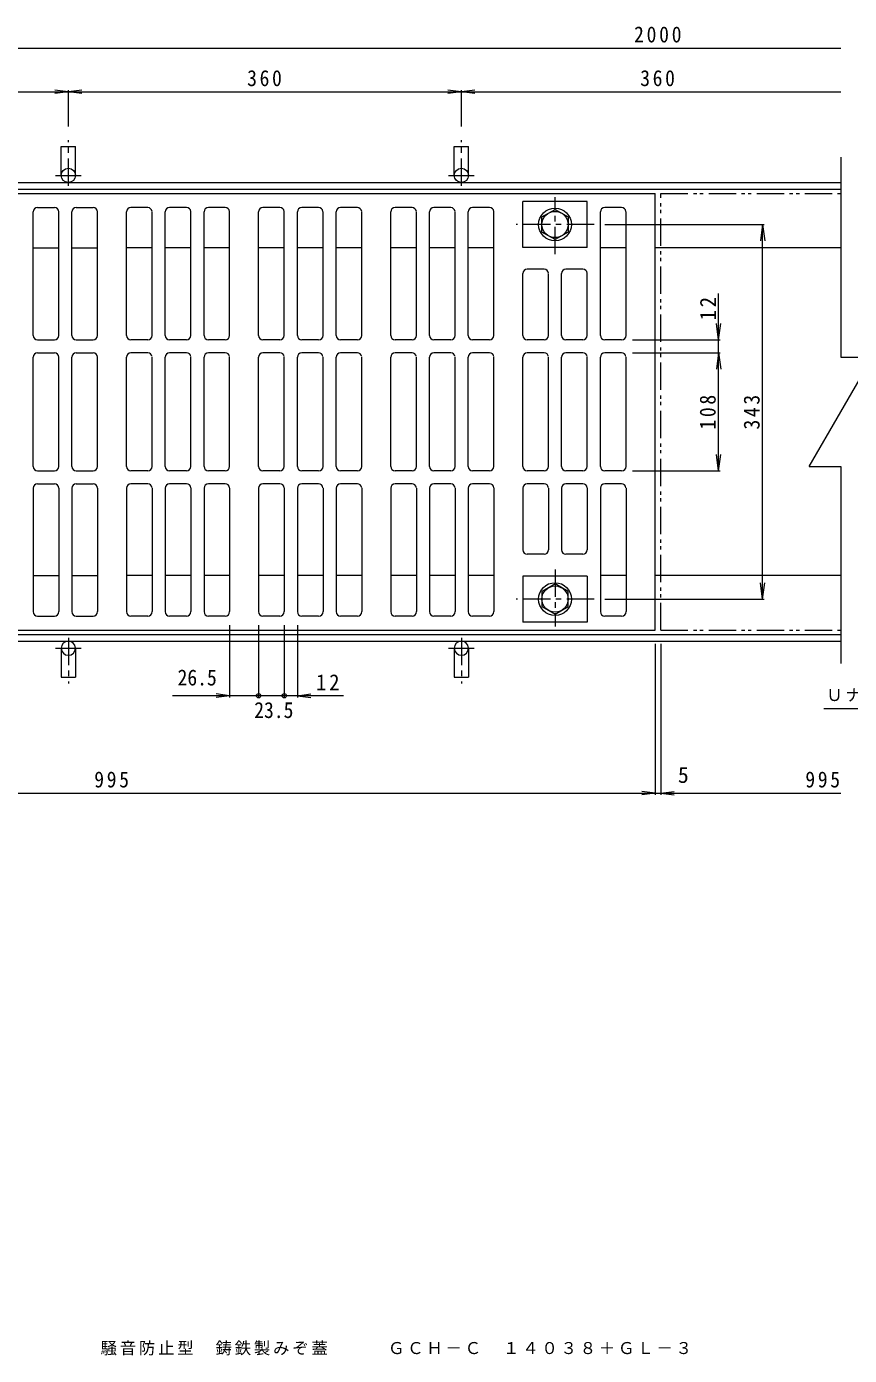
# Model space of a CAD drawing. Units: millimetres, scale not verified. Extents: x -920 to 922, y -674 to 594.
# Drawn here: x -454 to 300, y -674 to 542 of the extents above; entities that cross this region are included whole.
import ezdxf
from ezdxf.enums import TextEntityAlignment as Align

# ---------------------------------------------------------------- set-up
doc = ezdxf.new("R2010")
doc.units = ezdxf.units.MM
doc.header["$LTSCALE"] = 5
doc.header["$PDMODE"] = 32
doc.header["$PDSIZE"] = 4
doc.linetypes.add('CHAIN1', pattern=[8, 5, -1, 1, -1])
doc.linetypes.add('DOUBLE_CHAIN1', pattern=[8.8, 5, -1, 0.6, -0.6, 0.6, -1])
for name, color, linetype, lineweight in [('0-0_通り芯', 3, 'Continuous', 13), ('0-2_本体（蓋）', 6, 'Continuous', 13), ('0-3_受枠', 4, 'Continuous', 13), ('0-4_寸法', 7, 'Continuous', 13), ('0-5_文字', 7, 'Continuous', 13), ('0-A', 2, 'Continuous', 13)]:
    doc.layers.add(name, color=color, linetype=linetype, lineweight=lineweight)
doc.layers.add('F-3_F-3ﾚｲﾔ', color=7, linetype='Continuous')
doc.styles.add('ＭＳ ゴシック', font='')
doc.styles.get('ＭＳ ゴシック').set_extended_font_data('MS Gothic')

msp = doc.modelspace()

# ---------------------------------------------------------------- linework, layer by layer
at = {"layer": '0-0_通り芯', "color": 2}
for p, q in [((292.223, 422.773), (292.223, 239.758)), ((263.356, 139.758), (321.091, 239.758)), ((292.223, 239.758), (321.091, 239.758)), ((263.356, 139.758), (292.223, 139.758)), ((292.223, 139.758), (292.223, -40.766))]:
    msp.add_line(p, q, dxfattribs=at)
at = {"layer": '0-0_通り芯'}
for p, q in [((122.223, -10.242), (122.223, 389.758)), ((0.973, 340.258), (0.973, 382.258)), ((59.973, 382.258), (0.973, 382.258)), ((59.973, 340.258), (59.973, 382.258)), ((-447.527, 259.758), (-447.527, 372.758)), ((-443.527, 376.758), (-428.027, 376.758)), ((-424.027, 259.758), (-424.027, 372.758)), ((-412.027, 259.758), (-412.027, 372.758)), ((-408.027, 376.758), (-392.527, 376.758)), ((-388.527, 259.758), (-388.527, 372.758)), ((-362.027, 259.758), (-362.027, 372.758)), ((-342.527, 376.758), (-358.027, 376.758)), ((-338.527, 259.758), (-338.527, 372.758)), ((-326.527, 259.758), (-326.527, 372.758)), ((-307.027, 376.758), (-322.527, 376.758)), ((-303.027, 259.758), (-303.027, 372.758)), ((-291.027, 259.758), (-291.027, 372.758)), ((-271.527, 376.758), (-287.027, 376.758)), ((-267.527, 259.758), (-267.527, 372.758)), ((-241.027, 259.758), (-241.027, 372.758)), ((-221.527, 376.758), (-237.027, 376.758)), ((-217.527, 259.758), (-217.527, 372.758)), ((-205.527, 259.758), (-205.527, 372.758)), ((-186.027, 376.758), (-201.527, 376.758)), ((-182.027, 259.758), (-182.027, 372.758)), ((-170.027, 259.758), (-170.027, 372.758)), ((-150.527, 376.758), (-166.027, 376.758)), ((-146.527, 259.758), (-146.527, 372.758)), ((-120.027, 259.758), (-120.027, 372.758)), ((-100.527, 376.758), (-116.027, 376.758)), ((-96.527, 259.758), (-96.527, 372.758)), ((-84.527, 259.758), (-84.527, 372.758)), ((-65.027, 376.758), (-80.527, 376.758)), ((-61.027, 259.758), (-61.027, 372.758)), ((-49.027, 259.758), (-49.027, 372.758)), ((-29.527, 376.758), (-45.027, 376.758)), ((-25.527, 259.758), (-25.527, 372.758)), ((71.973, 259.758), (71.973, 372.758)), ((91.473, 376.758), (75.973, 376.758)), ((95.473, 259.758), (95.473, 372.758)), ((59.973, 340.258), (0.973, 340.258)), ((20.473, 320.258), (4.973, 320.258)), ((55.973, 320.258), (40.473, 320.258)), ((0.973, 259.758), (0.973, 316.258)), ((24.473, 259.758), (24.473, 316.258)), ((36.473, 259.758), (36.473, 316.258)), ((59.973, 259.758), (59.973, 316.258)), ((-443.527, 255.758), (-428.027, 255.758)), ((-408.027, 255.758), (-392.527, 255.758)), ((-342.527, 255.758), (-358.027, 255.758)), ((-307.027, 255.758), (-322.527, 255.758)), ((-271.527, 255.758), (-287.027, 255.758)), ((-221.527, 255.758), (-237.027, 255.758)), ((-186.027, 255.758), (-201.527, 255.758)), ((-150.527, 255.758), (-166.027, 255.758)), ((-100.527, 255.758), (-116.027, 255.758)), ((-65.027, 255.758), (-80.527, 255.758)), ((-29.527, 255.758), (-45.027, 255.758)), ((20.473, 255.758), (4.973, 255.758)), ((55.973, 255.758), (40.473, 255.758)), ((91.473, 255.758), (75.973, 255.758)), ((-443.527, 243.758), (-428.027, 243.758)), ((-408.027, 243.758), (-392.527, 243.758)), ((-342.527, 243.758), (-358.027, 243.758)), ((-307.027, 243.758), (-322.527, 243.758)), ((-271.527, 243.758), (-287.027, 243.758)), ((-221.527, 243.758), (-237.027, 243.758)), ((-186.027, 243.758), (-201.527, 243.758)), ((-150.527, 243.758), (-166.027, 243.758)), ((-100.527, 243.758), (-116.027, 243.758)), ((-65.027, 243.758), (-80.527, 243.758)), ((-29.527, 243.758), (-45.027, 243.758)), ((20.473, 243.758), (4.973, 243.758)), ((55.973, 243.758), (40.473, 243.758)), ((91.473, 243.758), (75.973, 243.758)), ((-447.527, 139.758), (-447.527, 239.758)), ((-424.027, 139.758), (-424.027, 239.758)), ((-412.027, 139.758), (-412.027, 239.758)), ((-388.527, 139.758), (-388.527, 239.758)), ((-362.027, 139.758), (-362.027, 239.758)), ((-338.527, 139.758), (-338.527, 239.758)), ((-326.527, 139.758), (-326.527, 239.758)), ((-303.027, 139.758), (-303.027, 239.758)), ((-291.027, 139.758), (-291.027, 239.758)), ((-267.527, 139.758), (-267.527, 239.758)), ((-241.027, 139.758), (-241.027, 239.758)), ((-217.527, 139.758), (-217.527, 239.758)), ((-205.527, 139.758), (-205.527, 239.758)), ((-182.027, 139.758), (-182.027, 239.758)), ((-170.027, 139.758), (-170.027, 239.758)), ((-146.527, 139.758), (-146.527, 239.758)), ((-120.027, 139.758), (-120.027, 239.758)), ((-96.527, 139.758), (-96.527, 239.758)), ((-84.527, 139.758), (-84.527, 239.758)), ((-61.027, 139.758), (-61.027, 239.758)), ((-49.027, 139.758), (-49.027, 239.758)), ((-25.527, 139.758), (-25.527, 239.758)), ((0.973, 139.758), (0.973, 239.758)), ((24.473, 139.758), (24.473, 239.758)), ((36.473, 139.758), (36.473, 239.758)), ((59.973, 139.758), (59.973, 239.758)), ((71.973, 139.758), (71.973, 239.758)), ((95.473, 139.758), (95.473, 239.758)), ((-443.527, 135.758), (-428.027, 135.758)), ((-408.027, 135.758), (-392.527, 135.758)), ((-342.527, 135.758), (-358.027, 135.758)), ((-307.027, 135.758), (-322.527, 135.758)), ((-271.527, 135.758), (-287.027, 135.758)), ((-221.527, 135.758), (-237.027, 135.758)), ((-186.027, 135.758), (-201.527, 135.758)), ((-150.527, 135.758), (-166.027, 135.758)), ((-100.527, 135.758), (-116.027, 135.758)), ((-65.027, 135.758), (-80.527, 135.758)), ((-29.527, 135.758), (-45.027, 135.758)), ((20.473, 135.758), (4.973, 135.758)), ((55.973, 135.758), (40.473, 135.758)), ((91.473, 135.758), (75.973, 135.758)), ((-443.527, 123.758), (-428.027, 123.758)), ((-408.027, 123.758), (-392.527, 123.758)), ((-342.527, 123.758), (-358.027, 123.758)), ((-307.027, 123.758), (-322.527, 123.758)), ((-271.527, 123.758), (-287.027, 123.758)), ((-221.527, 123.758), (-237.027, 123.758)), ((-186.027, 123.758), (-201.527, 123.758)), ((-150.527, 123.758), (-166.027, 123.758)), ((-100.527, 123.758), (-116.027, 123.758)), ((-65.027, 123.758), (-80.527, 123.758)), ((-29.527, 123.758), (-45.027, 123.758)), ((20.473, 123.758), (4.973, 123.758)), ((55.973, 123.758), (40.473, 123.758)), ((91.473, 123.758), (75.973, 123.758)), ((-447.527, 119.758), (-447.527, 6.758)), ((-424.027, 119.758), (-424.027, 6.758)), ((-412.027, 119.758), (-412.027, 6.758)), ((-388.527, 119.758), (-388.527, 6.758)), ((-362.027, 119.758), (-362.027, 6.758)), ((-338.527, 119.758), (-338.527, 6.758)), ((-326.527, 119.758), (-326.527, 6.758)), ((-303.027, 119.758), (-303.027, 6.758)), ((-291.027, 119.758), (-291.027, 6.758)), ((-267.527, 119.758), (-267.527, 6.758)), ((-241.027, 119.758), (-241.027, 6.758)), ((-217.527, 119.758), (-217.527, 6.758)), ((-205.527, 119.758), (-205.527, 6.758)), ((-182.027, 119.758), (-182.027, 6.758)), ((-170.027, 119.758), (-170.027, 6.758)), ((-146.527, 119.758), (-146.527, 6.758)), ((-120.027, 119.758), (-120.027, 6.758)), ((-96.527, 119.758), (-96.527, 6.758)), ((-84.527, 119.758), (-84.527, 6.758)), ((-61.027, 119.758), (-61.027, 6.758)), ((-49.027, 119.758), (-49.027, 6.758)), ((-25.527, 119.758), (-25.527, 6.758)), ((0.973, 119.758), (0.973, 63.258)), ((24.473, 119.758), (24.473, 63.258)), ((36.473, 119.758), (36.473, 63.258)), ((59.973, 119.758), (59.973, 63.258)), ((71.973, 119.758), (71.973, 6.758)), ((95.473, 119.758), (95.473, 6.758)), ((20.473, 59.258), (4.973, 59.258)), ((55.973, 59.258), (40.473, 59.258)), ((59.973, 39.258), (0.973, 39.258)), ((0.973, 39.258), (0.973, -2.742)), ((59.973, 39.258), (59.973, -2.742)), ((-443.527, 2.758), (-428.027, 2.758)), ((-408.027, 2.758), (-392.527, 2.758)), ((-342.527, 2.758), (-358.027, 2.758)), ((-307.027, 2.758), (-322.527, 2.758)), ((-271.527, 2.758), (-287.027, 2.758)), ((-221.527, 2.758), (-237.027, 2.758)), ((-186.027, 2.758), (-201.527, 2.758)), ((-150.527, 2.758), (-166.027, 2.758)), ((-100.527, 2.758), (-116.027, 2.758)), ((-65.027, 2.758), (-80.527, 2.758)), ((-29.527, 2.758), (-45.027, 2.758)), ((91.473, 2.758), (75.973, 2.758)), ((-872.777, -10.242), (122.223, -10.242)), ((59.973, -2.742), (0.973, -2.742))]:
    msp.add_line(p, q, dxfattribs=at)
at = {"layer": '0-0_通り芯', "linetype": 'DOUBLE_CHAIN1'}
for p, q in [((127.223, 389.758), (292.223, 389.758)), ((127.223, -10.242), (127.223, 389.758)), ((127.223, -10.242), (292.223, -10.242))]:
    msp.add_line(p, q, dxfattribs=at)
at = {"layer": '0-0_通り芯'}
msp.add_lwpolyline([(-872.777, -10.242), (-872.777, 389.758), (122.223, 389.758)], dxfattribs=at)
for centre, start, end in [((-443.527, 372.758), 90, 180), ((-428.027, 372.758), 0, 90), ((-408.027, 372.758), 90, 180), ((-392.527, 372.758), 0, 90), ((-358.027, 372.758), 90, 180), ((-342.527, 372.758), 7.01646, 90), ((-322.527, 372.758), 90, 180), ((-307.027, 372.758), 7.01646, 90), ((-287.027, 372.758), 90, 180), ((-271.527, 372.758), 7.01646, 90), ((-237.027, 372.758), 90, 180), ((-221.527, 372.758), 7.01646, 90), ((-201.527, 372.758), 90, 180), ((-186.027, 372.758), 7.01646, 90), ((-166.027, 372.758), 90, 180), ((-150.527, 372.758), 7.01646, 90), ((-116.027, 372.758), 90, 180), ((-100.527, 372.758), 7.01646, 90), ((-80.527, 372.758), 90, 180), ((-65.027, 372.758), 7.01646, 90), ((-45.027, 372.758), 90, 180), ((-29.527, 372.758), 7.01646, 90), ((75.973, 372.758), 90, 180), ((91.473, 372.758), 7.01646, 90), ((4.973, 316.258), 90, 180), ((20.473, 316.258), 7.01646, 90), ((40.473, 316.258), 90, 180), ((55.973, 316.258), 7.01646, 90), ((-443.527, 259.758), 180, 270), ((-428.027, 259.758), 270, 0), ((-408.027, 259.758), 180, 270), ((-392.527, 259.758), 270, 0), ((-358.027, 259.758), 180, 270), ((-342.527, 259.758), 270, 0), ((-322.527, 259.758), 180, 270), ((-307.027, 259.758), 270, 0), ((-287.027, 259.758), 180, 270), ((-271.527, 259.758), 270, 0), ((-237.027, 259.758), 180, 270), ((-221.527, 259.758), 270, 0), ((-201.527, 259.758), 180, 270), ((-186.027, 259.758), 270, 0), ((-166.027, 259.758), 180, 270), ((-150.527, 259.758), 270, 0), ((-116.027, 259.758), 180, 270), ((-100.527, 259.758), 270, 0), ((-80.527, 259.758), 180, 270), ((-65.027, 259.758), 270, 0), ((-45.027, 259.758), 180, 270), ((-29.527, 259.758), 270, 0), ((4.973, 259.758), 180, 270), ((20.473, 259.758), 270, 0), ((40.473, 259.758), 180, 270), ((55.973, 259.758), 270, 0), ((75.973, 259.758), 180, 270), ((91.473, 259.758), 270, 0), ((-443.527, 239.758), 90, 180), ((-428.027, 239.758), 0, 90), ((-408.027, 239.758), 90, 180), ((-392.527, 239.758), 0, 90), ((-358.027, 239.758), 90, 180), ((-342.527, 239.758), 7.01646, 90), ((-322.527, 239.758), 90, 180), ((-307.027, 239.758), 7.01646, 90), ((-287.027, 239.758), 90, 180), ((-271.527, 239.758), 7.01646, 90), ((-237.027, 239.758), 90, 180), ((-221.527, 239.758), 7.01646, 90), ((-201.527, 239.758), 90, 180), ((-186.027, 239.758), 7.01646, 90), ((-166.027, 239.758), 90, 180), ((-150.527, 239.758), 7.01646, 90), ((-116.027, 239.758), 90, 180), ((-100.527, 239.758), 7.01646, 90), ((-80.527, 239.758), 90, 180), ((-65.027, 239.758), 7.01646, 90), ((-45.027, 239.758), 90, 180), ((-29.527, 239.758), 7.01646, 90), ((4.973, 239.758), 90, 180), ((20.473, 239.758), 7.01646, 90), ((40.473, 239.758), 90, 180), ((55.973, 239.758), 7.01646, 90), ((75.973, 239.758), 90, 180), ((91.473, 239.758), 7.01646, 90), ((-443.527, 139.758), 180, 270), ((-428.027, 139.758), 270, 0), ((-408.027, 139.758), 180, 270), ((-392.527, 139.758), 270, 0), ((-358.027, 139.758), 180, 270), ((-342.527, 139.758), 270, 0), ((-322.527, 139.758), 180, 270), ((-307.027, 139.758), 270, 0), ((-287.027, 139.758), 180, 270), ((-271.527, 139.758), 270, 0), ((-237.027, 139.758), 180, 270), ((-221.527, 139.758), 270, 0), ((-201.527, 139.758), 180, 270), ((-186.027, 139.758), 270, 0), ((-166.027, 139.758), 180, 270), ((-150.527, 139.758), 270, 0), ((-116.027, 139.758), 180, 270), ((-100.527, 139.758), 270, 0), ((-80.527, 139.758), 180, 270), ((-65.027, 139.758), 270, 0), ((-45.027, 139.758), 180, 270), ((-29.527, 139.758), 270, 0), ((4.973, 139.758), 180, 270), ((20.473, 139.758), 270, 0), ((40.473, 139.758), 180, 270), ((55.973, 139.758), 270, 0), ((75.973, 139.758), 180, 270), ((91.473, 139.758), 270, 0), ((-443.527, 119.758), 90, 180), ((-428.027, 119.758), 1.40329, 90), ((-408.027, 119.758), 90, 180), ((-392.527, 119.758), 1.40329, 90), ((-358.027, 119.758), 90, 180), ((-342.527, 119.758), 7.01646, 90), ((-322.527, 119.758), 90, 180), ((-307.027, 119.758), 7.01646, 90), ((-287.027, 119.758), 90, 180), ((-271.527, 119.758), 7.01646, 90), ((-237.027, 119.758), 90, 180), ((-221.527, 119.758), 7.01646, 90), ((-201.527, 119.758), 90, 180), ((-186.027, 119.758), 7.01646, 90), ((-166.027, 119.758), 90, 180), ((-150.527, 119.758), 7.01646, 90), ((-116.027, 119.758), 90, 180), ((-100.527, 119.758), 7.01646, 90), ((-80.527, 119.758), 90, 180), ((-65.027, 119.758), 7.01646, 90), ((-45.027, 119.758), 90, 180), ((-29.527, 119.758), 7.01646, 90), ((4.973, 119.758), 90, 180), ((20.473, 119.758), 7.01646, 90), ((40.473, 119.758), 90, 180), ((55.973, 119.758), 7.01646, 90), ((75.973, 119.758), 90, 180), ((91.473, 119.758), 7.01646, 90), ((4.973, 63.258), 180, 270), ((20.473, 63.258), 270, 0), ((40.473, 63.258), 180, 270), ((55.973, 63.258), 270, 0), ((-443.527, 6.758), 180, 270), ((-428.027, 6.758), 270, 0), ((-408.027, 6.758), 180, 270), ((-392.527, 6.758), 270, 0), ((-358.027, 6.758), 180, 270), ((-342.527, 6.758), 270, 0), ((-322.527, 6.758), 180, 270), ((-307.027, 6.758), 270, 0), ((-287.027, 6.758), 180, 270), ((-271.527, 6.758), 270, 0), ((-237.027, 6.758), 180, 270), ((-221.527, 6.758), 270, 0), ((-201.527, 6.758), 180, 270), ((-186.027, 6.758), 270, 0), ((-166.027, 6.758), 180, 270), ((-150.527, 6.758), 270, 0), ((-116.027, 6.758), 180, 270), ((-100.527, 6.758), 270, 0), ((-80.527, 6.758), 180, 270), ((-65.027, 6.758), 270, 0), ((-45.027, 6.758), 180, 270), ((-29.527, 6.758), 270, 0), ((75.973, 6.758), 180, 270), ((91.473, 6.758), 270, 0)]:
    msp.add_arc(centre, 4, start, end, dxfattribs=at)
at = {"layer": '0-2_本体（蓋）', "linetype": 'CHAIN1'}
for p, q in [((30.473, 334.145), (30.473, 386.243)), ((66.176, 361.258), (-5.126, 361.258)), ((30.473, 45.371), (30.473, -6.728)), ((66.176, 18.258), (-5.126, 18.258))]:
    msp.add_line(p, q, dxfattribs=at)
at = {"layer": '0-2_本体（蓋）'}
for p, q in [((18.479, 368.183), (30.473, 375.108)), ((18.479, 354.333), (18.479, 368.183)), ((30.473, 375.108), (42.468, 368.183)), ((42.468, 368.183), (42.468, 354.333)), ((30.473, 347.408), (18.479, 354.333)), ((42.468, 354.333), (30.473, 347.408))]:
    msp.add_line(p, q, dxfattribs=at)
msp.add_lwpolyline([(18.479, 25.183), (18.479, 11.333), (30.473, 4.408), (42.468, 11.333), (42.468, 25.183), (30.473, 32.108)], close=True, dxfattribs=at)
for centre, radius in [((30.473, 361.258), 15), ((30.473, 361.258), 12), ((30.473, 18.258), 15), ((30.473, 18.258), 12)]:
    msp.add_circle(centre, radius, dxfattribs=at)
at = {"layer": '0-3_受枠'}
for p, q in [((-875.277, 399.758), (292.223, 399.758)), ((-875.277, 393.758), (292.223, 393.758)), ((-447.527, 339.758), (-424.027, 339.758)), ((-412.027, 339.758), (-388.527, 339.758)), ((-338.527, 339.758), (-362.027, 339.758)), ((-303.027, 339.758), (-326.527, 339.758)), ((-267.527, 339.758), (-291.027, 339.758)), ((-217.527, 339.758), (-241.027, 339.758)), ((-182.027, 339.758), (-205.527, 339.758)), ((-146.527, 339.758), (-170.027, 339.758)), ((-96.527, 339.758), (-120.027, 339.758)), ((-61.027, 339.758), (-84.527, 339.758)), ((-25.527, 339.758), (-49.027, 339.758)), ((95.473, 339.758), (71.973, 339.758)), ((292.223, 339.758), (122.223, 339.758)), ((-447.527, 39.758), (-424.027, 39.758)), ((-412.027, 39.758), (-388.527, 39.758)), ((-338.527, 39.758), (-362.027, 39.758)), ((-303.027, 39.758), (-326.527, 39.758)), ((-267.527, 39.758), (-291.027, 39.758)), ((-217.527, 39.758), (-241.027, 39.758)), ((-182.027, 39.758), (-205.527, 39.758)), ((-146.527, 39.758), (-170.027, 39.758)), ((-96.527, 39.758), (-120.027, 39.758)), ((-61.027, 39.758), (-84.527, 39.758)), ((-25.527, 39.758), (-49.027, 39.758)), ((95.473, 39.758), (71.973, 39.758)), ((292.223, 39.758), (122.223, 39.758)), ((-875.277, -14.242), (292.223, -14.242)), ((-875.277, -20.242), (292.223, -20.242))]:
    msp.add_line(p, q, dxfattribs=at)
at = {"layer": '0-4_寸法'}
for p, q in [((-875.277, 522.758), (292.223, 522.758)), ((-875.277, 482.758), (292.223, 482.758)), ((-402.884, 481.126), (-427.67, 484.389)), ((-402.884, 484.389), (-427.67, 481.126)), ((-415.277, 450.931), (-415.277, 484.257)), ((-42.884, 481.126), (-67.67, 484.389)), ((-42.884, 484.389), (-67.67, 481.126)), ((-55.277, 450.931), (-55.277, 484.257)), ((76.176, 361.258), (222.069, 361.258)), ((220.569, 361.258), (218.611, 346.386)), ((220.569, 18.258), (220.569, 361.258)), ((220.569, 361.258), (222.527, 346.386)), ((180.293, 135.758), (180.293, 298.01)), ((180.293, 255.758), (178.335, 270.63)), ((180.293, 255.758), (182.251, 270.63)), ((101.473, 255.758), (181.793, 255.758)), ((101.473, 243.758), (181.793, 243.758)), ((180.293, 243.758), (178.335, 228.886)), ((180.293, 243.758), (182.251, 228.886)), ((180.293, 135.758), (178.335, 150.63)), ((180.293, 135.758), (182.251, 150.63)), ((101.473, 135.758), (181.793, 135.758)), ((220.569, 18.258), (218.611, 33.13)), ((220.569, 18.258), (222.527, 33.13)), ((76.176, 18.258), (222.069, 18.258)), ((-267.527, -5.742), (-267.527, -71.742)), ((-241.027, -5.742), (-241.027, -71.742)), ((-217.527, -5.742), (-217.527, -71.742)), ((-205.527, -5.742), (-205.527, -71.742)), ((122.223, -22.742), (122.223, -160.954)), ((127.223, -22.742), (127.223, -160.954)), ((-163.146, -70.242), (-319.912, -70.242)), ((-267.527, -70.242), (-279.92, -68.61)), ((-267.527, -70.242), (-279.92, -71.874)), ((-205.527, -70.242), (-193.134, -68.61)), ((-205.527, -70.242), (-193.134, -71.874)), ((122.223, -159.454), (109.83, -157.822)), ((127.223, -159.454), (139.616, -157.822)), ((-919.565, -159.454), (292.223, -159.454)), ((122.223, -159.454), (109.83, -161.085)), ((127.223, -159.454), (139.616, -161.085))]:
    msp.add_line(p, q, dxfattribs=at)
for p in [(-241.027, -70.242), (-217.527, -70.242)]:
    msp.add_point(p, dxfattribs=at)
at = {"layer": '0-5_文字'}
msp.add_line((579.266, -82.16), (276.709, -82.16), dxfattribs=at)
at = {"layer": '0-A', "linetype": 'CHAIN1'}
for p, q in [((-415.277, 396.758), (-415.277, 438.431)), ((-55.277, 396.758), (-55.277, 438.431)), ((-427.175, 406.258), (-403.452, 406.258)), ((-67.175, 406.258), (-43.452, 406.258)), ((-415.277, -17.242), (-415.277, -58.915)), ((-55.277, -17.242), (-55.277, -58.915)), ((-427.175, -26.742), (-403.452, -26.742)), ((-67.175, -26.742), (-43.452, -26.742))]:
    msp.add_line(p, q, dxfattribs=at)
at = {"layer": '0-A'}
for p, q in [((-421.777, 406.258), (-421.777, 432.758)), ((-421.777, 432.758), (-408.777, 432.758)), ((-408.777, 406.258), (-408.777, 432.758)), ((-61.777, 432.758), (-48.777, 432.758)), ((-61.777, 406.258), (-61.777, 432.758)), ((-48.777, 406.258), (-48.777, 432.758)), ((-421.777, -26.742), (-421.777, -53.242)), ((-408.777, -26.742), (-408.777, -53.242)), ((-61.777, -26.742), (-61.777, -53.242)), ((-48.777, -26.742), (-48.777, -53.242)), ((-421.777, -53.242), (-408.777, -53.242)), ((-61.777, -53.242), (-48.777, -53.242))]:
    msp.add_line(p, q, dxfattribs=at)
for centre in [(-415.277, 406.258), (-55.277, 406.258)]:
    msp.add_circle(centre, 6.5, dxfattribs=at)
for centre in [(-415.277, -26.742), (-55.277, -26.742)]:
    msp.add_arc(centre, 6.5, 1.40329, 0, dxfattribs=at)

# ---------------------------------------------------------------- texts
at = {"layer": '0-4_寸法', "color": 2, "style": 'ＭＳ ゴシック', "width": 0.9}
for s, p in [('26.5', (-315.233, -65.242)), ('23.5', (-245.027, -95.04))]:
    msp.add_text(s, height=14.66, dxfattribs=at).set_placement(p, align=Align.BOTTOM_LEFT)
at = {"layer": '0-4_寸法', "color": 2, "style": 'ＭＳ ゴシック'}
msp.add_text('5', height=14.66, dxfattribs=at).set_placement((142.989, -154.454), align=Align.BOTTOM_LEFT)
at = {"layer": '0-4_寸法', "color": 2, "char_height": 14.66, "attachment_point": 7, "style": 'ＭＳ ゴシック'}
for s, insert in [('\\T1.28;\\W0.9;2000', (102.848, 527.758)), ('\\T1.27;\\W0.9;360', (-251.527, 487.758)), ('\\T1.27;\\W0.9;360', (108.473, 487.758)), ('\\T1.27;\\W0.95;12', (-188.426, -65.242)), ('\\T1.27;\\W0.9;995', (-391.527, -154.454)), ('\\T1.27;\\W0.9;995', (259.723, -154.454))]:
    msp.add_mtext(s, dxfattribs=dict(at, insert=insert))
at = {"layer": '0-4_寸法', "color": 2, "char_height": 14.66, "attachment_point": 7, "rotation": 90, "style": 'ＭＳ ゴシック'}
for s, insert in [('\\T1.27;\\W0.95;12', (177.793, 273.429)), ('\\T1.27;\\W0.9;108', (177.793, 173.508)), ('\\T1.27;\\W0.9;343', (218.069, 173.508))]:
    msp.add_mtext(s, dxfattribs=dict(at, insert=insert))
at = {"layer": '0-5_文字', "insert": (278.908, -76.679), "char_height": 11, "attachment_point": 7, "style": 'ＭＳ ゴシック'}
msp.add_mtext('\\T1.17;Ｕナット：Ｓ２０Ｃ，電気亜鉛めっき', dxfattribs=at)
at = {"layer": 'F-3_F-3ﾚｲﾔ', "insert": (-385.766, -674.314), "char_height": 11, "attachment_point": 7, "style": 'ＭＳ ゴシック'}
msp.add_mtext('\\T1.17;騒音防止型\u3000鋳鉄製みぞ蓋\u3000\u3000\u3000ＧＣＨ－Ｃ\u3000１４０３８＋ＧＬ－３', dxfattribs=at)

doc.saveas('drawing.dxf')
